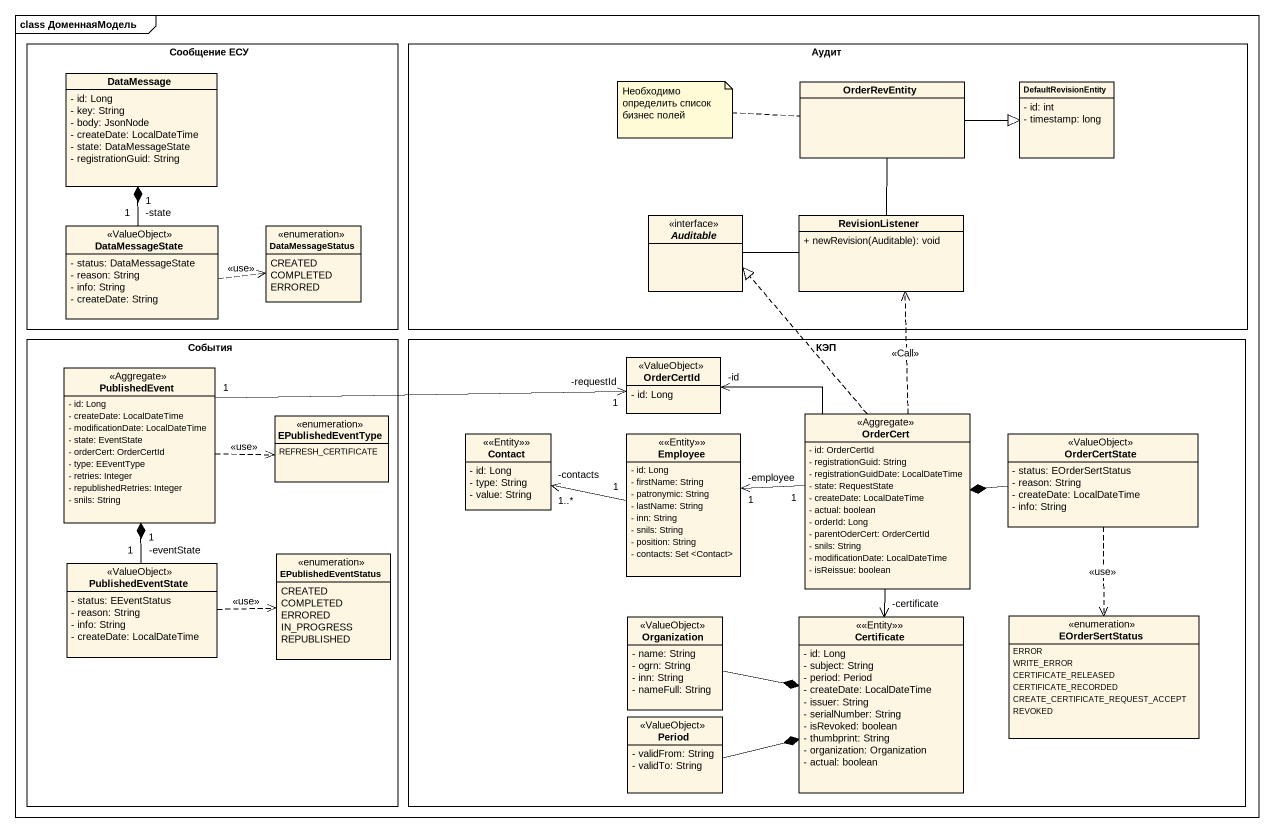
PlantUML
@startuml
mainframe class ДоменнаяМодель
hide circle
hide empty members
skinparam classAttributeIconSize 0
rectangle "Сообщение ЕСУ" as Сообщение_ЕСУ {
  class DataMessage {
    - id: Long
    - key: String
    - body: JsonNode
    - createDate: LocalDateTime
    - state: DataMessageState
    - registrationGuid: String
  }
  class DataMessageState <<ValueObject>> {
    - status: DataMessageState
    - reason: String
    - info: String
    - createDate: String
  }
  enum DataMessageStatus {
    CREATED
    COMPLETED
    ERRORED
  }
}
rectangle Аудит {
  class OrderRevEntity
  class DefaultRevisionEntity {
    - id: int
    - timestamp: long
  }
  interface Auditable
  class RevisionListener {
    + newRevision(Auditable): void
  }
}
rectangle События {
  class PublishedEvent <<Aggregate>> {
    - id: Long
    - createDate: LocalDateTime
    - modificationDate: LocalDateTime
    - state: EventState
    - orderCert: OrderCertId
    - type: EEventType
    - retries: Integer
    - republishedRetries: Integer
    - snils: String
  }
  enum EPublishedEventType {
    REFRESH_CERTIFICATE
  }
  class PublishedEventState <<ValueObject>> {
    - status: EEventStatus
    - reason: String
    - info: String
    - createDate: LocalDateTime
  }
  enum EPublishedEventStatus {
    CREATED
    COMPLETED
    ERRORED
    IN_PROGRESS
    REPUBLISHED
  }
}
rectangle КЭП {
  class OrderCertId <<ValueObject>> {
    - id: Long
  }
  class Contact <<Entity>> {
    - id: Long
    - type: String
    - value: String
  }
  class Employee <<Entity>> {
    - id: Long
    - firstName: String
    - patronymic: String
    - lastName: String
    - inn: String
    - snils: String
    - position: String
    - contacts: Set <Contact>
  }
  class OrderCert <<Aggregate>> {
    - id: OrderCertId
    - registrationGuid: String
    - registrationGuidDate: LocalDateTime
    - state: RequestState
    - createDate: LocalDateTime
    - actual: boolean
    - orderId: Long
    - parentOderCert: OrderCertId
    - snils: String
    - modificationDate: LocalDateTime
    - isReissue: boolean
  }
  class OrderCertState <<ValueObject>> {
    - status: EOrderSertStatus
    - reason: String
    - createDate: LocalDateTime
    - info: String
  }
  class Organization <<ValueObject>> {
    - name: String
    - ogrn: String
    - inn: String
    - nameFull: String
  }
  class Certificate <<Entity>> {
    - id: Long
    - subject: String
    - period: Period
    - createDate: LocalDateTime
    - issuer: String
    - serialNumber: String
    - isRevoked: boolean
    - thumbprint: String
    - organization: Organization
    - actual: boolean
  }
  enum EOrderSertStatus {
    ERROR
    WRITE_ERROR
    CERTIFICATE_RELEASED
    CERTIFICATE_RECORDED
    CREATE_CERTIFICATE_REQUEST_ACCEPT
    REVOKED
  }
  class Period <<ValueObject>> {
    - validFrom: String
    - validTo: String
  }
}
OrderRevEntity -right-|> DefaultRevisionEntity
OrderRevEntity -- RevisionListener
RevisionListener -left- Auditable
DataMessageState "-state\n1" -up-* "1" DataMessage
DataMessageState .right.> DataMessageStatus : <<use>>
PublishedEvent "1" -right-> "-requestId\n1" OrderCertId
PublishedEvent .right.> EPublishedEventType : <<use>>
Employee "1" -left-> "-contacts\n1..*" Contact
Employee "-employee\n1" <-right- "1" OrderCert
OrderCert .up.|> Auditable
OrderCert .up.> RevisionListener : <<Call>>
OrderCert -left-> "-id" OrderCertId
OrderCert --> "-certificate" Certificate
OrderCertState -left-* OrderCert
OrderCertState ..> EOrderSertStatus : <<use>>
PublishedEventState "-eventState\n1" -up-* "1" PublishedEvent
PublishedEventState .right.> EPublishedEventStatus : <<use>>
Organization -right-* Certificate
Period -right-* Certificate
note left of OrderRevEntity : Необходимо определить список бизнес полей
@enduml
